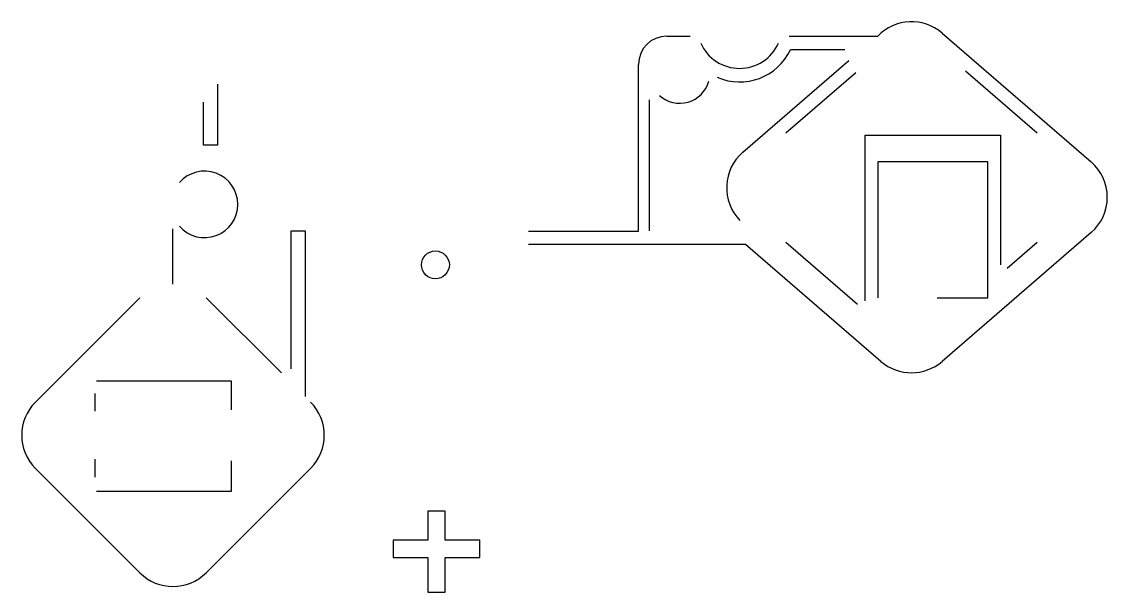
# Model space of a CAD drawing. Header units: millimetres. Extents: x -35.8 to 57.9, y -34.7 to 14.5.
import ezdxf

# ---------------------------------------------------------------- set-up
doc = ezdxf.new("R2010")
doc.units = ezdxf.units.MM
doc.layers.get('0').update_dxf_attribs({"linetype": 'CONTINUOUS'})

msp = doc.modelspace()

# ---------------------------------------------------------------- linework, layer by layer
for p, q in [((19.863, 13.274), (21.864, 13.274)), ((30.415, 13.274), (38.057, 13.274)), ((43.607, 13.534), (56.462, 2.42)), ((35.223, 12.102), (30.525, 12.102)), ((17.41, -3.548), (17.41, 10.822)), ((26.419, 3.26), (35.57, 11.171)), ((36.154, 10.104), (30.14, 4.904)), ((51.797, 4.904), (45.631, 10.235)), ((-18.918, 9.116), (-18.918, 3.852)), ((-20.107, 3.852), (-20.107, 7.577)), ((18.332, 7.773), (18.332, -3.53)), ((36.956, 4.724), (48.646, 4.724)), ((36.956, -9.564), (36.956, 4.724)), ((48.646, 4.724), (48.646, -6.473)), ((-18.918, 3.852), (-20.107, 3.852)), ((38.055, 2.425), (38.055, -9.318)), ((47.547, 2.425), (38.055, 2.425)), ((47.547, -9.318), (47.547, 2.425)), ((-22.797, -3.371), (-22.797, -8.122)), ((-12.545, -15.437), (-12.545, -3.53)), ((-12.545, -3.53), (-11.355, -3.53)), ((-11.355, -3.53), (-11.355, -17.833)), ((7.923, -3.548), (17.41, -3.548)), ((56.462, -3.682), (43.607, -14.796)), ((30.14, -4.513), (36.307, -9.844)), ((49.224, -6.738), (51.797, -4.513)), ((26.655, -4.702), (7.923, -4.702)), ((38.331, -14.796), (26.655, -4.702)), ((-34.61, -18.308), (-25.61, -9.308)), ((-19.881, -9.308), (-13.398, -15.791)), ((43.191, -9.318), (47.547, -9.318)), ((-17.698, -16.488), (-29.339, -16.488)), ((-17.698, -18.976), (-17.698, -16.488)), ((-29.491, -17.571), (-29.491, -19.099)), ((-29.491, -23.246), (-29.491, -24.774)), ((-17.698, -25.981), (-17.698, -23.369)), ((-25.61, -33.037), (-34.61, -24.037)), ((-10.881, -24.037), (-19.881, -33.037)), ((-29.339, -25.981), (-17.698, -25.981))]:
    msp.add_line(p, q)
msp.add_lwpolyline([(-0.762, -30.221), (-3.762, -30.221), (-3.762, -31.721), (-0.762, -31.721), (-0.762, -34.721), (0.738, -34.721), (0.738, -31.721), (3.738, -31.721), (3.738, -30.221), (0.738, -30.221), (0.738, -27.721), (-0.762, -27.721)], close=True)
msp.add_circle((-0.103, -6.466), 1.2)
for centre, radius, start, end in [((40.969, 10.483), 4.033, 49.15672, 136.20859), ((19.863, 10.822), 2.452, 90, 180), ((26.139, 14.16), 3.673, 203.79474, 336.20526), ((26.139, 14.16), 4.844, 246.43551, 334.87186), ((20.98, 10.071), 2.595, 227.34321, 344.43849), ((29.069, 0.195), 4.051, 130.84328, 224.2277), ((53.825, -0.631), 4.033, -49.15672, 49.15672), ((-20.025, -1.25), 2.87, -138.78923, 138.78923), ((40.969, -11.745), 4.033, 229.15672, 310.84328), ((-31.745, -21.172), 4.051, 135, 225), ((-13.745, -21.172), 4.051, -45, 45), ((-22.745, -30.172), 4.051, 225, 315)]:
    msp.add_arc(centre, radius, start, end)

doc.saveas('drawing.dxf')
